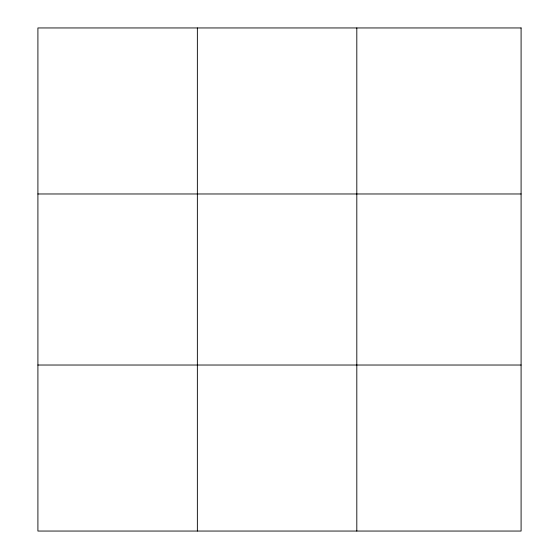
<?xml version="1.0" encoding="UTF-8"?>
<svg xmlns="http://www.w3.org/2000/svg" width="559" height="559" viewBox="0 0 559 559"><rect width="100%" height="100%" fill="white"/><g stroke="black" fill="none" stroke-linecap="round" stroke-linejoin="round"><path stroke-width="0.84" d="M197.362 27.95L197.362 531.05M356.81 27.95L356.81 531.05M37.907 193.973L521.093 193.973M37.907 365.027L521.093 365.027M521.093 27.95L521.093 531.05L37.907 531.05L37.907 27.95L521.093 27.95"/></g></svg>
